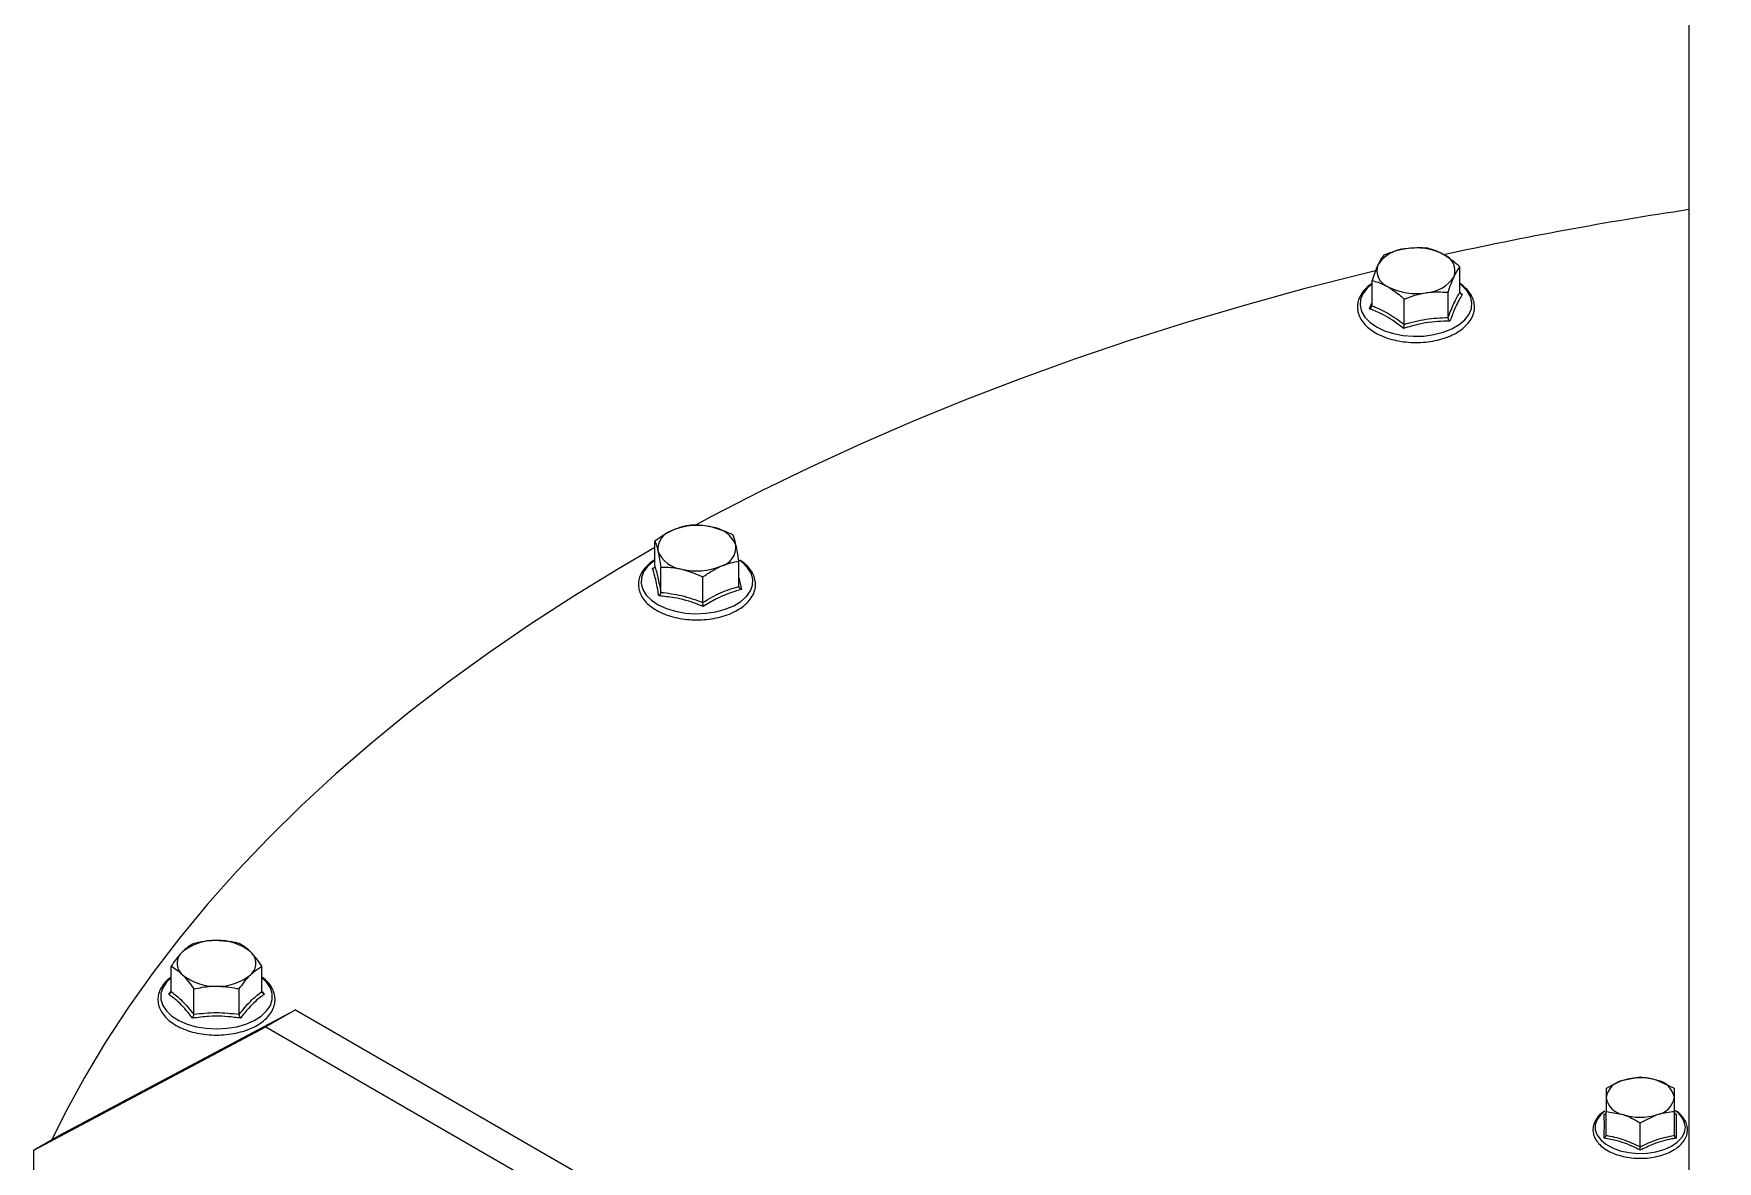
# Model space of a CAD drawing. Header units: millimetres. Extents: x 2 to 418, y 2 to 295.
# Drawn here: x 187.61 to 205.42, y 211.19 to 223.12 of the extents above; entities that cross this region are included whole.
import ezdxf

# ---------------------------------------------------------------- set-up
doc = ezdxf.new("R2010")
doc.units = ezdxf.units.MM

msp = doc.modelspace()

# ---------------------------------------------------------------- linework, layer by layer
at = {"color": 7, "linetype": 'Continuous', "lineweight": 25}
for p, q in [((205.1184, 242.4791), (205.1184, 207.4552)), ((201.768, 220.2421), (201.768, 220.5098)), ((202.6975, 220.3858), (202.6975, 220.6535)), ((202.1082, 220.0457), (202.1082, 220.3134)), ((202.573, 220.1176), (202.573, 220.3853)), ((202.699, 220.3793), (202.7237, 220.3615)), ((194.1823, 217.4864), (194.1823, 217.7541)), ((194.1573, 217.464), (194.1805, 217.4781)), ((194.2451, 217.211), (194.2451, 217.4787)), ((195.0713, 217.2738), (195.0713, 217.5415)), ((194.6896, 217.1048), (194.6896, 217.3725)), ((189.0636, 212.9893), (189.0636, 213.257)), ((190.0258, 212.9893), (190.0258, 213.257)), ((189.3041, 212.7488), (189.3041, 213.0165)), ((189.7853, 212.7488), (189.7853, 213.0165)), ((187.9249, 211.4917), (190.3801, 212.7961)), ((190.3801, 212.7961), (190.0659, 212.6147)), ((190.3801, 212.7961), (214.5396, 198.8491)), ((187.6106, 211.3103), (190.0659, 212.6147)), ((190.0659, 212.6147), (214.2254, 198.6677)), ((204.6048, 212.0825), (204.4243, 212.0486)), ((204.9659, 211.9621), (204.7854, 212.0486)), ((204.2242, 211.6918), (204.2407, 211.6997)), ((204.2437, 211.7214), (204.4243, 211.6876)), ((204.2437, 211.4682), (204.2437, 211.7214)), ((204.6048, 211.601), (204.7854, 211.6876)), ((204.6048, 211.3478), (204.6048, 211.601)), ((204.9659, 211.4682), (204.9659, 211.7214)), ((204.9697, 211.6988), (204.9855, 211.6918)), ((187.9249, 211.4917), (187.6106, 211.3103)), ((187.6106, 210.8566), (187.6106, 211.3103))]:
    msp.add_line(p, q, dxfattribs=at)
at = {"color": 8, "linetype": 'Continuous', "lineweight": 25}
for p, q in [((189.0365, 212.961), (189.0636, 212.9947)), ((190.0258, 212.9932), (190.0529, 212.961))]:
    msp.add_line(p, q, dxfattribs=at)
at = {"color": 7, "linetype": 'Continuous', "lineweight": 25, "flags": 128}
for points in [[(201.8045, 220.6128), (201.6763, 220.5815), (201.0482, 220.4207), (200.4283, 220.2497), (199.817, 220.0686), (199.2147, 219.8776), (198.6221, 219.6768), (198.0396, 219.4665), (197.4676, 219.2467), (196.9067, 219.0177), (196.3571, 218.7795), (195.8195, 218.5326), (195.2942, 218.2769), (194.7816, 218.0127), (194.612, 217.9219)], [(194.1823, 217.6839), (193.7964, 217.4598), (193.3245, 217.1715), (192.8669, 216.8756), (192.424, 216.5724), (191.9961, 216.262), (191.5836, 215.9448), (191.1869, 215.6209), (190.8061, 215.2907), (190.4418, 214.9544), (190.094, 214.6123), (189.7632, 214.2647), (189.4495, 213.9118), (189.1532, 213.5539), (188.8747, 213.1913), (188.614, 212.8243), (188.3714, 212.4532), (188.1471, 212.0783), (187.9412, 211.6998), (187.8024, 211.421)]]:
    msp.add_lwpolyline(points, dxfattribs=at)
at = {"color": 8, "linetype": 'Continuous', "lineweight": 25, "flags": 128}
for points in [[(201.768, 220.4724), (201.7156, 220.427), (201.6714, 220.3693), (201.6464, 220.3079), (201.6414, 220.2449), (201.6565, 220.1824), (201.6912, 220.1226), (201.7443, 220.0675), (201.8141, 220.019), (201.8982, 219.9787), (201.9936, 219.948), (202.0972, 219.928), (202.2054, 219.9193), (202.3146, 219.9222), (202.4209, 219.9366), (202.5208, 219.9621), (202.611, 219.9978), (202.6882, 220.0424), (202.75, 220.0944), (202.7941, 220.1521), (202.8191, 220.2135), (202.8242, 220.2765), (202.8091, 220.3389), (202.7743, 220.3987), (202.7212, 220.4538), (202.6975, 220.4724)], [(194.1823, 217.5526), (194.1627, 217.5391), (194.1031, 217.4862), (194.0613, 217.428), (194.0387, 217.3662), (194.0362, 217.3032), (194.0538, 217.2409), (194.0909, 217.1816), (194.1463, 217.1273), (194.218, 217.0797), (194.3036, 217.0405), (194.4003, 217.0111), (194.5046, 216.9924), (194.6132, 216.9852), (194.7221, 216.9895), (194.8279, 217.0054), (194.9268, 217.0322), (195.0155, 217.069), (195.0909, 217.1147), (195.1506, 217.1675), (195.1924, 217.2258), (195.2149, 217.2875), (195.2174, 217.3505), (195.1998, 217.4128), (195.1627, 217.4721), (195.1074, 217.5265), (195.0798, 217.547)], [(189.0636, 213.1352), (189.0147, 213.0884), (188.9753, 213.0296), (188.9552, 212.9676), (188.9552, 212.9045), (188.9753, 212.8425), (189.0147, 212.7837), (189.0722, 212.7301), (189.1458, 212.6835), (189.233, 212.6455), (189.3308, 212.6174), (189.4359, 212.6001), (189.5447, 212.5943), (189.6535, 212.6001), (189.7586, 212.6174), (189.8564, 212.6455), (189.9435, 212.6835), (190.0171, 212.7301), (190.0747, 212.7837), (190.1141, 212.8425), (190.1342, 212.9045), (190.1342, 212.9676), (190.1141, 213.0296), (190.0747, 213.0884), (190.0258, 213.1352)], [(204.2309, 211.7254), (204.1868, 211.6874), (204.1487, 211.6361), (204.1292, 211.5814), (204.1292, 211.5255), (204.1487, 211.4708), (204.1868, 211.4195), (204.2421, 211.3737), (204.3122, 211.3352), (204.3943, 211.3057), (204.485, 211.2863), (204.5806, 211.2778), (204.6772, 211.2806), (204.7709, 211.2946), (204.8577, 211.3192), (204.9342, 211.3534), (204.9972, 211.3958), (205.0442, 211.4446), (205.0731, 211.4979), (205.0829, 211.5534), (205.0829, 211.5534)]]:
    msp.add_lwpolyline(points, dxfattribs=at)
at = {"color": 7, "linetype": 'Continuous', "lineweight": 25}
for centre, radius, start, end in [((210.7504, 183.4852), 38.1909, 98.48039, 102.44002), ((202.1477, 220.4647), 0.3804, 93.4335, 146.56112), ((202.2335, 220.2141), 0.6396, 62.64283, 99.7711), ((202.003, 220.6133), 0.1832, 160.539, 249.25792), ((202.4625, 220.6108), 0.1832, 340.539, 69.25792), ((202.3178, 220.7594), 0.3804, 273.4335, 326.56112), ((202.2321, 221.01), 0.6396, 242.64283, 279.7711), ((194.427, 217.6621), 0.2138, 104.58096, 184.0989), ((194.6282, 217.2464), 0.6728, 76.41532, 112.27709), ((194.7501, 217.5884), 0.3141, 22.69606, 83.39302), ((194.5035, 217.768), 0.3141, 202.69606, 263.39302), ((194.8266, 217.6943), 0.2138, 284.58096, 4.0989), ((194.6254, 218.11), 0.6728, 256.41532, 292.27709), ((189.2887, 213.2874), 0.1595, 131.06868, 228.93132), ((189.5185, 213.0051), 0.5235, 87.13005, 129.73612), ((189.5709, 213.0051), 0.5235, 50.26388, 92.86995), ((189.8007, 213.2874), 0.1595, 311.06868, 48.93132), ((189.5185, 213.5697), 0.5235, 230.26388, 272.86995), ((189.5709, 213.5697), 0.5235, 267.13005, 309.73612), ((204.4636, 211.8287), 0.2234, 100.1397, 169.85409), ((204.6048, 211.4837), 0.5931, 72.27565, 107.72435), ((204.7461, 211.8287), 0.2234, 10.14591, 79.8603), ((204.4636, 211.9074), 0.2234, 190.14591, 259.8603), ((204.7461, 211.9074), 0.2234, 280.1397, 349.85409), ((204.6048, 212.2525), 0.5931, 252.27565, 287.72435)]:
    msp.add_arc(centre, radius, start, end, dxfattribs=at)
at = {"color": 8, "linetype": 'Continuous', "lineweight": 25}
msp.add_arc((204.8504, 211.5316), 0.2335, 5.37826, 60.91105, dxfattribs=at)
at = {"color": 7, "linetype": 'Continuous', "lineweight": 25}
for points, knots in [([(202.1249, 220.8444), (202.1194, 220.8435), (202.0409, 220.8309), (201.9641, 220.8035), (201.8926, 220.7781)], [0, 0, 0, 0, 0.0702211, 1, 1, 1, 1]), ([(202.3573, 220.8499), (202.3196, 220.8526), (202.2434, 220.858), (202.1646, 220.8489), (202.1249, 220.8444)], [0, 0, 0, 0, 0.495458, 1, 1, 1, 1]), ([(202.5274, 220.7821), (202.5132, 220.7899), (202.4556, 220.8216), (202.3996, 220.8378), (202.3573, 220.8499)], [0, 0, 0, 0, 0.2463063, 1, 1, 1, 1]), ([(201.8303, 220.6743), (201.8288, 220.6711), (201.8078, 220.6254), (201.7872, 220.5655), (201.768, 220.5098)], [0, 0, 0, 0, 0.0702211, 1, 1, 1, 1]), ([(201.8926, 220.7781), (201.8824, 220.7648), (201.862, 220.7379), (201.8409, 220.6956), (201.8303, 220.6743)], [0, 0, 0, 0, 0.495458, 1, 1, 1, 1]), ([(202.6975, 220.6535), (202.6848, 220.665), (202.6294, 220.7149), (202.5718, 220.7528), (202.5274, 220.7821)], [0, 0, 0, 0, 0.2293621, 1, 1, 1, 1]), ([(201.768, 220.5098), (201.8103, 220.4976), (201.8664, 220.4815), (201.924, 220.4498), (201.9381, 220.442)], [0, 0, 0, 0, 0.7536937, 1, 1, 1, 1]), ([(202.573, 220.3853), (202.5831, 220.4155), (202.6035, 220.4767), (202.6246, 220.5253), (202.6352, 220.5498)], [0, 0, 0, 0, 0.495458, 1, 1, 1, 1]), ([(202.6352, 220.5498), (202.6367, 220.5529), (202.6577, 220.5978), (202.6783, 220.6267), (202.6975, 220.6535)], [0, 0, 0, 0, 0.0702211, 1, 1, 1, 1]), ([(201.768, 220.4783), (201.7463, 220.4619), (201.7023, 220.4289), (201.6548, 220.3703), (201.6233, 220.307), (201.6106, 220.2411), (201.6163, 220.176), (201.6393, 220.1138), (201.6784, 220.0556), (201.733, 220.0023), (201.8019, 219.9551), (201.8835, 219.9156), (201.9751, 219.885), (202.0739, 219.864), (202.1771, 219.8533), (202.2818, 219.8529), (202.3851, 219.863), (202.4843, 219.8833), (202.5765, 219.9134), (202.6594, 219.9527), (202.7304, 220.0004), (202.7874, 220.0555), (202.828, 220.1167), (202.8506, 220.1816), (202.8545, 220.2475), (202.8403, 220.3114), (202.8097, 220.3719), (202.7627, 220.4276), (202.7228, 220.4624), (202.6982, 220.4779), (202.6975, 220.4783)], [0, 0, 0, 0, 0.0371784, 0.0751331, 0.1125743, 0.1490439, 0.1846258, 0.2199587, 0.2557037, 0.2923047, 0.3296165, 0.3672549, 0.4049158, 0.4425105, 0.4800453, 0.5175537, 0.5550774, 0.5926477, 0.6303105, 0.6681087, 0.7060623, 0.7440968, 0.7818747, 0.818892, 0.8548823, 0.8902777, 0.9257128, 0.9618486, 0.9988305, 1, 1, 1, 1]), ([(201.9381, 220.442), (201.9825, 220.4127), (202.0401, 220.3747), (202.0955, 220.3248), (202.1082, 220.3134)], [0, 0, 0, 0, 0.77063786, 1, 1, 1, 1]), ([(202.1082, 220.3134), (202.146, 220.3277), (202.2221, 220.3566), (202.3009, 220.372), (202.3406, 220.3797)], [0, 0, 0, 0, 0.495458, 1, 1, 1, 1]), ([(202.3406, 220.3797), (202.3461, 220.3805), (202.4246, 220.3922), (202.5015, 220.3886), (202.573, 220.3853)], [0, 0, 0, 0, 0.0702211, 1, 1, 1, 1]), ([(202.573, 220.1176), (202.5934, 220.1704), (202.6349, 220.2778), (202.6764, 220.3495), (202.6975, 220.3858)], [0, 0, 0, 0, 0.4922436, 1, 1, 1, 1]), ([(202.7237, 220.3615), (202.7178, 220.3525), (202.6883, 220.307), (202.6432, 220.2189), (202.6066, 220.1181), (202.5921, 220.0781)], [0, 0, 0, 0, 0.1305234, 0.6552334, 1, 1, 1, 1]), ([(202.6975, 220.3858), (202.6979, 220.3829), (202.6987, 220.377), (202.7044, 220.3697), (202.7127, 220.3642), (202.7198, 220.3621), (202.7236, 220.3616), (202.7237, 220.3615)], [0, 0, 0, 0, 0.23611253, 0.4712563, 0.73223051, 0.99387337, 1, 1, 1, 1]), ([(201.7419, 220.2097), (201.742, 220.2097), (201.7457, 220.2115), (201.7529, 220.2158), (201.7611, 220.2238), (201.7669, 220.2329), (201.7676, 220.239), (201.768, 220.2421)], [0, 0, 0, 0, 0.00612663, 0.26776949, 0.5287437, 0.76388747, 1, 1, 1, 1]), ([(202.1012, 220.0022), (202.0859, 220.0144), (202.009, 220.0753), (201.8878, 220.1535), (201.7833, 220.1937), (201.7419, 220.2097)], [0, 0, 0, 0, 0.1305234, 0.6552334, 1, 1, 1, 1]), ([(201.768, 220.2421), (201.8238, 220.2187), (201.9372, 220.1713), (202.0506, 220.088), (202.1082, 220.0457)], [0, 0, 0, 0, 0.4922436, 1, 1, 1, 1]), ([(202.5921, 220.0781), (202.5709, 220.0781), (202.4645, 220.0779), (202.2982, 220.0603), (202.1572, 220.0187), (202.1012, 220.0022)], [0, 0, 0, 0, 0.1305234, 0.6552334, 1, 1, 1, 1]), ([(202.1012, 220.0022), (202.1013, 220.0023), (202.1023, 220.0056), (202.1042, 220.0129), (202.1064, 220.0245), (202.1079, 220.036), (202.1081, 220.0424), (202.1082, 220.0457)], [0, 0, 0, 0, 0.0061266, 0.2677695, 0.5287437, 0.7638875, 1, 1, 1, 1]), ([(202.1082, 220.0457), (202.1845, 220.0663), (202.3394, 220.1083), (202.4943, 220.1144), (202.573, 220.1176)], [0, 0, 0, 0, 0.4922436, 1, 1, 1, 1]), ([(202.5921, 220.0781), (202.5921, 220.0782), (202.5893, 220.081), (202.5841, 220.0872), (202.578, 220.0974), (202.5738, 220.108), (202.5733, 220.1144), (202.573, 220.1176)], [0, 0, 0, 0, 0.0061266, 0.2677695, 0.5287437, 0.7638875, 1, 1, 1, 1]), ([(194.3732, 217.869), (194.3687, 217.867), (194.3042, 217.838), (194.241, 217.7945), (194.1823, 217.7541)], [0, 0, 0, 0, 0.0702211, 1, 1, 1, 1]), ([(194.564, 217.9232), (194.533, 217.918), (194.4705, 217.9074), (194.4058, 217.8819), (194.3732, 217.869)], [0, 0, 0, 0, 0.495458, 1, 1, 1, 1]), ([(194.7863, 217.9004), (194.7678, 217.9045), (194.6925, 217.9209), (194.6193, 217.9222), (194.564, 217.9232)], [0, 0, 0, 0, 0.2463063, 1, 1, 1, 1]), ([(195.0085, 217.8169), (194.9919, 217.825), (194.9195, 217.8602), (194.8443, 217.8829), (194.7863, 217.9004)], [0, 0, 0, 0, 0.2293621, 1, 1, 1, 1]), ([(195.0399, 217.7096), (195.0392, 217.7128), (195.0286, 217.7589), (195.0182, 217.789), (195.0085, 217.8169)], [0, 0, 0, 0, 0.0702211, 1, 1, 1, 1]), ([(194.1823, 217.7541), (194.1874, 217.7402), (194.1977, 217.7123), (194.2084, 217.6688), (194.2137, 217.6468)], [0, 0, 0, 0, 0.495458, 1, 1, 1, 1]), ([(194.2137, 217.6468), (194.2145, 217.6435), (194.2251, 217.5966), (194.2355, 217.5355), (194.2451, 217.4787)], [0, 0, 0, 0, 0.0702211, 1, 1, 1, 1]), ([(195.0713, 217.5415), (195.0662, 217.5724), (195.0559, 217.6347), (195.0453, 217.6845), (195.0399, 217.7096)], [0, 0, 0, 0, 0.495458, 1, 1, 1, 1]), ([(194.1823, 217.5558), (194.1696, 217.5483), (194.1317, 217.5257), (194.0832, 217.4799), (194.0385, 217.4201), (194.0122, 217.3557), (194.0044, 217.2898), (194.0149, 217.2252), (194.0422, 217.164), (194.0855, 217.107), (194.144, 217.0552), (194.2166, 217.01), (194.3011, 216.9727), (194.3949, 216.9446), (194.4952, 216.9263), (194.599, 216.9183), (194.7036, 216.9208), (194.8061, 216.9336), (194.9037, 216.9566), (194.9937, 216.9892), (195.0736, 217.0308), (195.1411, 217.0805), (195.1939, 217.1375), (195.2299, 217.1999), (195.2475, 217.2654), (195.2465, 217.3309), (195.2279, 217.3941), (195.1926, 217.4533), (195.144, 217.5072), (195.1005, 217.5375), (195.0793, 217.5523)], [0, 0, 0, 0, 0.0188745, 0.0563061, 0.0935693, 0.1301886, 0.1658019, 0.2006874, 0.2354877, 0.2708683, 0.3071013, 0.3439375, 0.3810054, 0.4180482, 0.455023, 0.4919462, 0.5288538, 0.5657849, 0.6027733, 0.6398649, 0.6770985, 0.7144809, 0.7518795, 0.7889035, 0.8250601, 0.8602487, 0.8950447, 0.9300457, 0.9658363, 1, 1, 1, 1]), ([(194.1823, 217.4864), (194.182, 217.4835), (194.1812, 217.4777), (194.1757, 217.4708), (194.1678, 217.4659), (194.161, 217.4644), (194.1574, 217.4641), (194.1573, 217.464)], [0, 0, 0, 0, 0.2361125, 0.4712563, 0.7322305, 0.9938734, 1, 1, 1, 1]), ([(194.2236, 217.1732), (194.221, 217.1888), (194.2077, 217.2674), (194.1859, 217.3736), (194.1654, 217.4384), (194.1573, 217.464)], [0, 0, 0, 0, 0.1305234, 0.6552334, 1, 1, 1, 1]), ([(194.1823, 217.4864), (194.1926, 217.4501), (194.2136, 217.3763), (194.2345, 217.2667), (194.2451, 217.211)], [0, 0, 0, 0, 0.4922436, 1, 1, 1, 1]), ([(194.2451, 217.4787), (194.3004, 217.4778), (194.3736, 217.4765), (194.4489, 217.46), (194.4674, 217.456)], [0, 0, 0, 0, 0.7536937, 1, 1, 1, 1]), ([(194.6896, 217.3725), (194.7206, 217.3947), (194.7832, 217.4395), (194.8479, 217.4713), (194.8805, 217.4874)], [0, 0, 0, 0, 0.495458, 1, 1, 1, 1]), ([(194.8805, 217.4874), (194.885, 217.4894), (194.9495, 217.5175), (195.0126, 217.5299), (195.0713, 217.5415)], [0, 0, 0, 0, 0.0702211, 1, 1, 1, 1]), ([(194.4674, 217.456), (194.5254, 217.4385), (194.6006, 217.4157), (194.673, 217.3805), (194.6896, 217.3725)], [0, 0, 0, 0, 0.7706379, 1, 1, 1, 1]), ([(194.2236, 217.1732), (194.2237, 217.1732), (194.2268, 217.1758), (194.2327, 217.1816), (194.2395, 217.1913), (194.2442, 217.2016), (194.2448, 217.2079), (194.2451, 217.211)], [0, 0, 0, 0, 0.0061266, 0.2677695, 0.5287437, 0.7638875, 1, 1, 1, 1]), ([(194.6932, 217.0609), (194.673, 217.069), (194.5719, 217.1094), (194.4133, 217.1555), (194.2775, 217.1682), (194.2236, 217.1732)], [0, 0, 0, 0, 0.1305234, 0.6552334, 1, 1, 1, 1]), ([(194.2451, 217.211), (194.318, 217.2025), (194.4662, 217.185), (194.6144, 217.1318), (194.6896, 217.1048)], [0, 0, 0, 0, 0.4922436, 1, 1, 1, 1]), ([(194.6896, 217.1048), (194.7522, 217.1414), (194.8795, 217.2157), (195.0067, 217.2543), (195.0713, 217.2738)], [0, 0, 0, 0, 0.4922436, 1, 1, 1, 1]), ([(194.6932, 217.0609), (194.6932, 217.061), (194.6926, 217.0644), (194.6917, 217.0718), (194.6906, 217.0834), (194.6898, 217.095), (194.6897, 217.1015), (194.6896, 217.1048)], [0, 0, 0, 0, 0.0061266, 0.2677695, 0.5287437, 0.7638875, 1, 1, 1, 1]), ([(195.0964, 217.2395), (195.0789, 217.235), (194.9911, 217.2125), (194.8542, 217.1601), (194.7389, 217.0891), (194.6932, 217.0609)], [0, 0, 0, 0, 0.1305234, 0.6552334, 1, 1, 1, 1]), ([(195.0964, 217.2395), (195.0963, 217.2395), (195.0927, 217.2416), (195.0858, 217.2464), (195.0779, 217.255), (195.0724, 217.2645), (195.0717, 217.2707), (195.0713, 217.2738)], [0, 0, 0, 0, 0.0061266, 0.2677695, 0.5287437, 0.7638875, 1, 1, 1, 1]), ([(189.1839, 213.4077), (189.181, 213.4048), (189.1404, 213.3637), (189.1006, 213.3084), (189.0636, 213.257)], [0, 0, 0, 0, 0.0702211, 1, 1, 1, 1]), ([(189.3041, 213.4976), (189.2846, 213.4865), (189.2452, 213.4642), (189.2044, 213.4266), (189.1839, 213.4077)], [0, 0, 0, 0, 0.495458, 1, 1, 1, 1]), ([(189.5447, 213.5279), (189.5246, 213.5276), (189.4432, 213.526), (189.3639, 213.5098), (189.3041, 213.4976)], [0, 0, 0, 0, 0.2463063, 1, 1, 1, 1]), ([(189.7853, 213.4976), (189.7673, 213.5017), (189.6889, 213.5195), (189.6075, 213.5243), (189.5447, 213.5279)], [0, 0, 0, 0, 0.2293621, 1, 1, 1, 1]), ([(189.9055, 213.4077), (189.9027, 213.4105), (189.8621, 213.4507), (189.8223, 213.475), (189.7853, 213.4976)], [0, 0, 0, 0, 0.0702211, 1, 1, 1, 1]), ([(190.0258, 213.257), (190.0063, 213.285), (189.9669, 213.3416), (189.9261, 213.3855), (189.9055, 213.4077)], [0, 0, 0, 0, 0.495458, 1, 1, 1, 1]), ([(189.0636, 213.257), (189.0831, 213.246), (189.1225, 213.2237), (189.1633, 213.1861), (189.1839, 213.1671)], [0, 0, 0, 0, 0.495458, 1, 1, 1, 1]), ([(189.9055, 213.1671), (189.9084, 213.17), (189.949, 213.2101), (189.9888, 213.2344), (190.0258, 213.257)], [0, 0, 0, 0, 0.0702211, 1, 1, 1, 1]), ([(189.0636, 213.1405), (189.0575, 213.1365), (189.0277, 213.1166), (188.9879, 213.0735), (188.9474, 213.0126), (188.9262, 212.9474), (188.9233, 212.8816), (188.9384, 212.8178), (188.9701, 212.7576), (189.0175, 212.7019), (189.0799, 212.6517), (189.1559, 212.6084), (189.2432, 212.5735), (189.339, 212.5479), (189.4404, 212.5324), (189.5448, 212.5271), (189.6491, 212.5324), (189.7505, 212.548), (189.8464, 212.5735), (189.9339, 212.6086), (190.0108, 212.6524), (190.0746, 212.7043), (190.1231, 212.7628), (190.1543, 212.8263), (190.1669, 212.8921), (190.161, 212.9572), (190.1381, 213.0195), (190.0981, 213.0772), (190.0599, 213.118), (190.0314, 213.1369), (190.0258, 213.1406)], [0, 0, 0, 0, 0.0098636, 0.0486456, 0.0871399, 0.1248297, 0.161477, 0.1975626, 0.2337235, 0.2706255, 0.3083808, 0.3466535, 0.3850742, 0.4234455, 0.4617473, 0.5000044, 0.5382566, 0.5765414, 0.6148984, 0.6533743, 0.6920042, 0.7307776, 0.7694805, 0.8076562, 0.8448394, 0.8811203, 0.9171514, 0.9536078, 0.9909377, 1, 1, 1, 1]), ([(189.1839, 213.1671), (189.1867, 213.1643), (189.2273, 213.1232), (189.2671, 213.0679), (189.3041, 213.0165)], [0, 0, 0, 0, 0.0702211, 1, 1, 1, 1]), ([(189.3041, 213.0165), (189.3639, 213.0287), (189.4432, 213.045), (189.5246, 213.0465), (189.5447, 213.0469)], [0, 0, 0, 0, 0.7536937, 1, 1, 1, 1]), ([(189.5447, 213.0469), (189.6075, 213.0432), (189.6889, 213.0385), (189.7673, 213.0206), (189.7853, 213.0165)], [0, 0, 0, 0, 0.7706379, 1, 1, 1, 1]), ([(189.7853, 213.0165), (189.8048, 213.0445), (189.8442, 213.1011), (189.885, 213.145), (189.9055, 213.1671)], [0, 0, 0, 0, 0.495458, 1, 1, 1, 1]), ([(189.0636, 212.9893), (189.0632, 212.9863), (189.0624, 212.9803), (189.0564, 212.9721), (189.0479, 212.9654), (189.0405, 212.9622), (189.0366, 212.961), (189.0365, 212.961)], [0, 0, 0, 0, 0.2361125, 0.4712563, 0.7322305, 0.9938734, 1, 1, 1, 1]), ([(189.2906, 212.7069), (189.2798, 212.721), (189.2258, 212.7919), (189.1404, 212.8858), (189.066, 212.9396), (189.0365, 212.961)], [0, 0, 0, 0, 0.1305234, 0.6552334, 1, 1, 1, 1]), ([(189.0636, 212.9893), (189.103, 212.9587), (189.1832, 212.8966), (189.2634, 212.7986), (189.3041, 212.7488)], [0, 0, 0, 0, 0.4922436, 1, 1, 1, 1]), ([(189.7853, 212.7488), (189.8247, 212.7971), (189.9049, 212.8953), (189.9851, 212.9577), (190.0258, 212.9893)], [0, 0, 0, 0, 0.4922436, 1, 1, 1, 1]), ([(190.0529, 212.961), (190.0418, 212.9532), (189.9859, 212.9142), (189.8993, 212.8361), (189.8274, 212.7436), (189.7988, 212.7069)], [0, 0, 0, 0, 0.1305234, 0.6552334, 1, 1, 1, 1]), ([(190.0529, 212.961), (190.0528, 212.961), (190.0489, 212.9622), (190.0415, 212.9654), (190.033, 212.9721), (190.027, 212.9803), (190.0262, 212.9863), (190.0258, 212.9893)], [0, 0, 0, 0, 0.0061266, 0.2677695, 0.5287437, 0.7638875, 1, 1, 1, 1]), ([(189.2906, 212.7069), (189.2906, 212.707), (189.2926, 212.7101), (189.2963, 212.717), (189.3006, 212.728), (189.3035, 212.7392), (189.3039, 212.7456), (189.3041, 212.7488)], [0, 0, 0, 0, 0.0061266, 0.2677695, 0.5287437, 0.7638875, 1, 1, 1, 1]), ([(189.7988, 212.7069), (189.7769, 212.7101), (189.667, 212.7264), (189.495, 212.7345), (189.3486, 212.7147), (189.2906, 212.7069)], [0, 0, 0, 0, 0.1305234, 0.6552334, 1, 1, 1, 1]), ([(189.3041, 212.7488), (189.3831, 212.7576), (189.5434, 212.7757), (189.7038, 212.7578), (189.7853, 212.7488)], [0, 0, 0, 0, 0.4922436, 1, 1, 1, 1]), ([(189.7988, 212.7069), (189.7988, 212.707), (189.7968, 212.7101), (189.7931, 212.717), (189.7888, 212.728), (189.7859, 212.7392), (189.7855, 212.7456), (189.7853, 212.7488)], [0, 0, 0, 0, 0.00612663, 0.26776949, 0.5287437, 0.76388747, 1, 1, 1, 1]), ([(204.4243, 212.0486), (204.42, 212.0472), (204.359, 212.0265), (204.2993, 211.9931), (204.2437, 211.9621)], [0, 0, 0, 0, 0.07021477, 1, 1, 1, 1]), ([(204.2437, 211.9621), (204.2437, 211.9427), (204.2437, 211.917), (204.2437, 211.8776), (204.2437, 211.8681)], [0, 0, 0, 0, 0.7581486, 1, 1, 1, 1]), ([(204.7854, 212.0486), (204.7811, 212.05), (204.7201, 212.07), (204.6604, 212.0764), (204.6048, 212.0825)], [0, 0, 0, 0, 0.07021477, 1, 1, 1, 1]), ([(204.9659, 211.8681), (204.9659, 211.8776), (204.9659, 211.917), (204.9659, 211.9427), (204.9659, 211.9621)], [0, 0, 0, 0, 0.2418514, 1, 1, 1, 1]), ([(204.2437, 211.8681), (204.2437, 211.8332), (204.2437, 211.7883), (204.2437, 211.7336), (204.2437, 211.7214)], [0, 0, 0, 0, 0.7762867, 1, 1, 1, 1]), ([(204.9659, 211.7214), (204.9659, 211.7336), (204.9659, 211.7883), (204.9659, 211.8332), (204.9659, 211.8681)], [0, 0, 0, 0, 0.22371328, 1, 1, 1, 1]), ([(204.2208, 211.7209), (204.2105, 211.7138), (204.1792, 211.6923), (204.1424, 211.6485), (204.1125, 211.592), (204.1019, 211.5325), (204.1096, 211.4741), (204.1343, 211.4191), (204.1748, 211.3685), (204.2303, 211.3233), (204.2992, 211.285), (204.3792, 211.2551), (204.4672, 211.2348), (204.5598, 211.2246), (204.654, 211.2248), (204.7465, 211.2355), (204.8341, 211.2563), (204.914, 211.2867), (204.9834, 211.3259), (205.0397, 211.3731), (205.0801, 211.4268), (205.1016, 211.4796), (205.1039, 211.5138), (205.1048, 211.5279)], [0, 0, 0, 0, 0.0247498, 0.0753123, 0.1252857, 0.1738774, 0.2211603, 0.2681517, 0.315931, 0.3649676, 0.4148166, 0.4648846, 0.5148791, 0.5647859, 0.614654, 0.6645508, 0.7145273, 0.7646602, 0.8150139, 0.8655862, 0.9160319, 0.9655831, 1, 1, 1, 1]), ([(204.2242, 211.6918), (204.2242, 211.6918), (204.2271, 211.6918), (204.2324, 211.6927), (204.2386, 211.6962), (204.2429, 211.7017), (204.2434, 211.7065), (204.2437, 211.7089)], [0, 0, 0, 0, 0.0067129, 0.2676791, 0.5286892, 0.7638601, 1, 1, 1, 1]), ([(204.2242, 211.438), (204.2243, 211.4511), (204.2252, 211.517), (204.2258, 211.6103), (204.2247, 211.6676), (204.2242, 211.6918)], [0, 0, 0, 0, 0.1257521, 0.6310579, 1, 1, 1, 1]), ([(204.4243, 211.6876), (204.4286, 211.6861), (204.4895, 211.6654), (204.5493, 211.6321), (204.6048, 211.601)], [0, 0, 0, 0, 0.0702148, 1, 1, 1, 1]), ([(204.7854, 211.6876), (204.7897, 211.689), (204.8506, 211.7089), (204.9104, 211.7154), (204.9659, 211.7214)], [0, 0, 0, 0, 0.0702148, 1, 1, 1, 1]), ([(204.9659, 211.7089), (204.9662, 211.7065), (204.9668, 211.7017), (204.9711, 211.6962), (204.9773, 211.6927), (204.9826, 211.6918), (204.9854, 211.6918), (204.9855, 211.6918)], [0, 0, 0, 0, 0.2361399, 0.4713108, 0.7323209, 0.9932871, 1, 1, 1, 1]), ([(205.1048, 211.5279), (205.1042, 211.5389), (205.1026, 211.5691), (205.086, 211.6175), (205.0507, 211.6694), (205.0124, 211.7082), (204.982, 211.7266), (204.9732, 211.732)], [0, 0, 0, 0, 0.14281939, 0.38984963, 0.63910589, 0.89479369, 1, 1, 1, 1]), ([(204.9855, 211.6918), (204.9853, 211.6838), (204.9845, 211.644), (204.9838, 211.5657), (204.985, 211.4759), (204.9855, 211.438)], [0, 0, 0, 0, 0.1257521, 0.6310579, 1, 1, 1, 1]), ([(204.2242, 211.438), (204.2242, 211.4381), (204.2271, 211.44), (204.2324, 211.4444), (204.2386, 211.4521), (204.2429, 211.4604), (204.2434, 211.4656), (204.2437, 211.4682)], [0, 0, 0, 0, 0.0067129, 0.2676791, 0.5286892, 0.7638601, 1, 1, 1, 1]), ([(204.6048, 211.3111), (204.5891, 211.3191), (204.5103, 211.359), (204.3819, 211.4097), (204.271, 211.4296), (204.2242, 211.438)], [0, 0, 0, 0, 0.1257521, 0.6310579, 1, 1, 1, 1]), ([(204.2437, 211.4682), (204.303, 211.4561), (204.4233, 211.4317), (204.5437, 211.376), (204.6048, 211.3478)], [0, 0, 0, 0, 0.4922071, 1, 1, 1, 1]), ([(204.6048, 211.3478), (204.6641, 211.3752), (204.7844, 211.431), (204.9048, 211.4556), (204.9659, 211.4682)], [0, 0, 0, 0, 0.4922071, 1, 1, 1, 1]), ([(204.9855, 211.438), (204.9696, 211.4354), (204.8899, 211.4225), (204.7609, 211.3874), (204.6512, 211.3338), (204.6048, 211.3111)], [0, 0, 0, 0, 0.1257521, 0.6310579, 1, 1, 1, 1]), ([(204.9659, 211.4682), (204.9662, 211.4656), (204.9668, 211.4604), (204.9711, 211.4521), (204.9773, 211.4444), (204.9826, 211.44), (204.9854, 211.4381), (204.9855, 211.438)], [0, 0, 0, 0, 0.23613995, 0.47131079, 0.73232089, 0.99328712, 1, 1, 1, 1]), ([(204.6048, 211.3111), (204.6048, 211.3112), (204.6048, 211.3141), (204.6048, 211.3203), (204.6048, 211.33), (204.6048, 211.3397), (204.6048, 211.3451), (204.6048, 211.3478)], [0, 0, 0, 0, 0.00671288, 0.26767911, 0.52868921, 0.76386005, 1, 1, 1, 1])]:
    msp.add_open_spline(points, degree=3, knots=knots, dxfattribs=at)
at = {"color": 8, "linetype": 'Continuous', "lineweight": 25}
for points, knots in [([(201.7419, 220.2097), (201.7478, 220.2255), (201.7565, 220.2491), (201.7652, 220.2683), (201.768, 220.2746)], [0, 0, 0, 0, 0.6705484, 1, 1, 1, 1]), ([(195.0713, 217.3616), (195.0716, 217.3604), (195.0794, 217.3278), (195.088, 217.2828), (195.0964, 217.2395)], [0, 0, 0, 0, 0.0383651, 1, 1, 1, 1])]:
    msp.add_open_spline(points, degree=3, knots=knots, dxfattribs=at)

doc.saveas('drawing.dxf')
